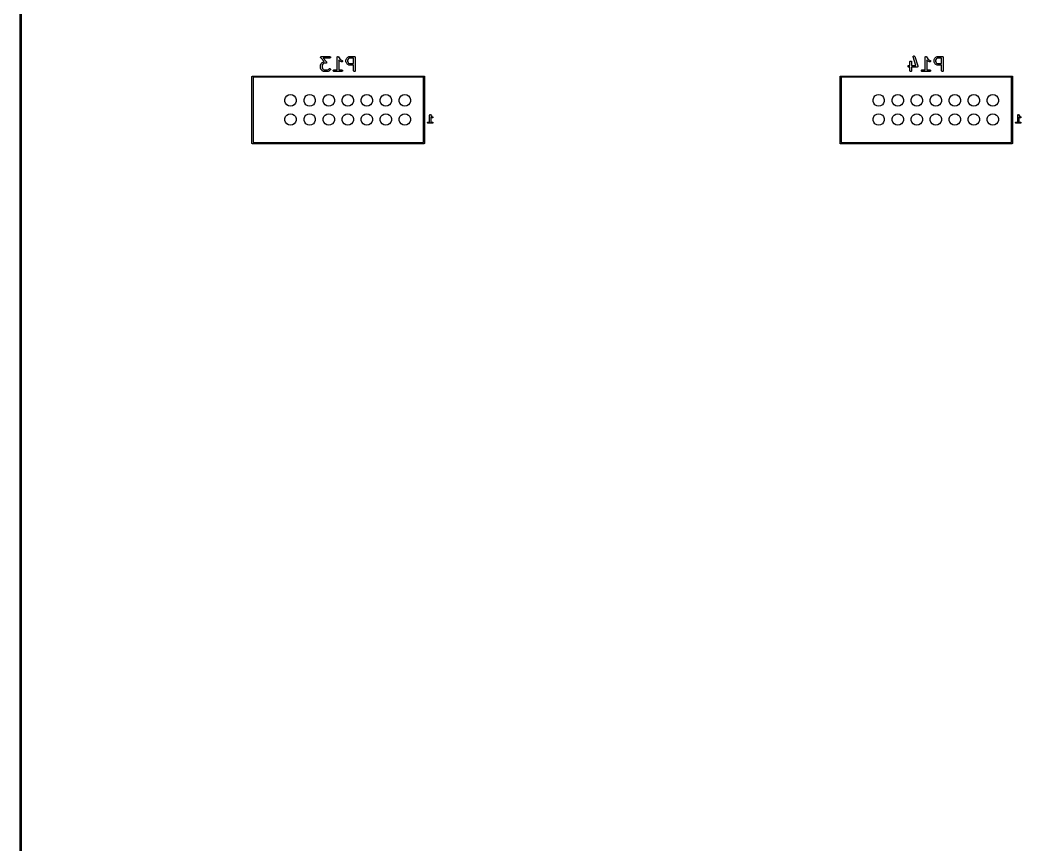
# Model space of a CAD drawing. Extents: x 25 to 346, y -457 to -16.
# Drawn here: x 25.3 to 158.8, y -346.6 to -236.5 of the extents above; entities that cross this region are included whole.
import ezdxf

# ---------------------------------------------------------------- set-up
doc = ezdxf.new("R2010")
doc.units = 0
doc.header["$MEASUREMENT"] = 0
doc.layers.add('BLACK', color=7, linetype='CONTINUOUS')

msp = doc.modelspace()

# ---------------------------------------------------------------- linework, layer by layer
at = {"layer": 'Black'}
for p, q in [((25.325, -456.565), (25.325, -16.51)), ((25.475, -16.585), (25.475, -456.49)), ((65.4156, -241.522), (65.4172, -241.512)), ((65.4172, -241.531), (65.4156, -241.522)), ((65.4172, -241.501), (65.4201, -241.494)), ((65.4172, -241.512), (65.4172, -241.501)), ((65.4172, -241.539), (65.4172, -241.531)), ((65.4208, -241.549), (65.4172, -241.539)), ((65.4201, -241.494), (65.4214, -241.485)), ((65.4229, -241.559), (65.4208, -241.549)), ((65.4214, -241.485), (65.4264, -241.476)), ((65.4272, -241.566), (65.4229, -241.559)), ((65.4264, -241.476), (65.43, -241.466)), ((65.43, -241.574), (65.4272, -241.566)), ((65.43, -241.466), (65.4354, -241.46)), ((65.4368, -241.582), (65.43, -241.574)), ((65.4354, -241.46), (65.4394, -241.452)), ((65.4423, -241.591), (65.4368, -241.582)), ((65.4394, -241.452), (65.4474, -241.446)), ((65.8783, -242.09), (65.4423, -241.591)), ((65.4474, -241.446), (65.4541, -241.437)), ((65.4541, -241.437), (65.4614, -241.433)), ((65.4614, -241.433), (65.4676, -241.428)), ((65.4676, -241.428), (65.4775, -241.424)), ((65.4775, -241.424), (65.4866, -241.419)), ((65.4866, -241.419), (65.4948, -241.417)), ((65.4948, -241.417), (65.5026, -241.414)), ((65.5026, -241.414), (65.5131, -241.414)), ((65.5131, -241.414), (65.5235, -241.412)), ((65.5235, -241.412), (66.6242, -241.412)), ((66.6242, -241.628), (65.7614, -241.628)), ((65.7614, -241.628), (66.1974, -242.126)), ((66.6242, -241.412), (66.6611, -241.419)), ((66.6611, -241.622), (66.6242, -241.628)), ((66.6611, -241.419), (66.6936, -241.437)), ((66.6936, -241.603), (66.6611, -241.622)), ((66.6936, -241.437), (66.7177, -241.466)), ((66.7177, -241.574), (66.6936, -241.603)), ((66.7177, -241.466), (66.7305, -241.501)), ((66.7305, -241.539), (66.7177, -241.574)), ((66.7305, -241.501), (66.7305, -241.539)), ((67.6169, -241.52), (67.618, -241.514)), ((67.6169, -243.19), (67.6169, -241.52)), ((67.6176, -241.508), (67.6212, -241.496)), ((67.618, -241.514), (67.6176, -241.508)), ((67.6212, -241.496), (67.6234, -241.483)), ((67.6234, -241.483), (67.6264, -241.478)), ((67.6264, -241.478), (67.6281, -241.472)), ((67.6281, -241.472), (67.6357, -241.462)), ((67.6357, -241.462), (67.6422, -241.451)), ((67.6422, -241.451), (67.6468, -241.447)), ((67.6468, -241.447), (67.6503, -241.442)), ((67.6503, -241.442), (67.661, -241.435)), ((67.661, -241.435), (67.6709, -241.427)), ((67.6709, -241.427), (67.6765, -241.425)), ((67.6765, -241.425), (67.6815, -241.421)), ((67.6815, -241.421), (67.694, -241.418)), ((67.694, -241.418), (67.7061, -241.414)), ((67.7061, -241.414), (67.7121, -241.414)), ((67.7121, -241.414), (67.7179, -241.412)), ((67.7179, -241.412), (67.7307, -241.414)), ((67.7307, -241.414), (67.7436, -241.414)), ((67.7436, -241.414), (67.7492, -241.416)), ((67.7492, -241.416), (67.7552, -241.417)), ((67.7552, -241.417), (67.7667, -241.422)), ((67.7667, -241.422), (67.7788, -241.427)), ((67.7788, -241.427), (67.7834, -241.43)), ((67.7834, -241.43), (67.7888, -241.433)), ((67.7888, -241.433), (67.7977, -241.442)), ((67.7977, -241.442), (67.8076, -241.451)), ((67.8076, -241.451), (67.8106, -241.456)), ((67.8106, -241.456), (67.8147, -241.46)), ((67.8147, -241.46), (67.9781, -241.705)), ((68.8136, -241.811), (68.8983, -241.641)), ((68.8983, -241.641), (68.9086, -241.627)), ((68.9086, -241.627), (68.9185, -241.613)), ((68.9185, -241.613), (69.0032, -241.528)), ((69.0032, -241.528), (69.0174, -241.519)), ((69.0174, -241.519), (69.0313, -241.508)), ((69.0313, -241.508), (69.2006, -241.424)), ((69.2743, -241.628), (69.1435, -241.694)), ((69.2006, -241.424), (69.2066, -241.422)), ((69.2066, -241.422), (69.2119, -241.419)), ((69.2119, -241.419), (69.2244, -241.416)), ((69.2244, -241.416), (69.2365, -241.413)), ((69.2365, -241.413), (69.2427, -241.413)), ((69.2427, -241.413), (69.2489, -241.412)), ((69.2489, -241.412), (69.9262, -241.412)), ((69.8182, -241.628), (69.2743, -241.628)), ((69.8182, -242.344), (69.8182, -241.628)), ((69.9262, -241.412), (69.9355, -241.414)), ((69.9355, -241.414), (69.9449, -241.414)), ((69.9449, -241.414), (69.9538, -241.417)), ((69.9538, -241.417), (69.9631, -241.419)), ((69.9631, -241.419), (69.9713, -241.423)), ((69.9713, -241.423), (69.9802, -241.427)), ((69.9802, -241.427), (69.9874, -241.433)), ((69.9874, -241.433), (69.9956, -241.437)), ((69.9956, -241.437), (70.0017, -241.445)), ((70.0017, -241.445), (70.0089, -241.451)), ((70.0089, -241.451), (70.0136, -241.459)), ((70.0136, -241.459), (70.0197, -241.466)), ((70.0197, -241.466), (70.0229, -241.475)), ((70.0229, -241.475), (70.0276, -241.483)), ((70.0276, -241.483), (70.0293, -241.493)), ((70.0293, -241.493), (70.0325, -241.501)), ((70.0325, -241.501), (70.0325, -241.511)), ((70.0325, -241.511), (70.0341, -241.52)), ((70.0341, -241.52), (70.0341, -243.298)), ((144.443, -241.433), (144.451, -241.396)), ((144.449, -241.47), (144.443, -241.433)), ((144.825, -242.598), (144.449, -241.47)), ((144.451, -241.396), (144.471, -241.364)), ((144.471, -241.364), (144.5, -241.341)), ((144.5, -241.341), (144.536, -241.329)), ((144.536, -241.329), (144.573, -241.33)), ((144.573, -241.33), (144.608, -241.343)), ((144.608, -241.343), (144.636, -241.368)), ((144.636, -241.368), (144.654, -241.401)), ((144.654, -241.401), (145.077, -242.671)), ((146.052, -241.52), (146.053, -241.514)), ((146.052, -243.19), (146.052, -241.52)), ((146.053, -241.508), (146.056, -241.496)), ((146.053, -241.514), (146.053, -241.508)), ((146.056, -241.496), (146.059, -241.483)), ((146.059, -241.483), (146.062, -241.478)), ((146.062, -241.478), (146.063, -241.472)), ((146.063, -241.472), (146.071, -241.462)), ((146.071, -241.462), (146.077, -241.451)), ((146.077, -241.451), (146.082, -241.447)), ((146.082, -241.447), (146.085, -241.442)), ((146.085, -241.442), (146.096, -241.435)), ((146.096, -241.435), (146.106, -241.427)), ((146.106, -241.427), (146.112, -241.425)), ((146.112, -241.425), (146.117, -241.421)), ((146.117, -241.421), (146.129, -241.418)), ((146.129, -241.418), (146.141, -241.414)), ((146.141, -241.414), (146.147, -241.414)), ((146.147, -241.414), (146.153, -241.412)), ((146.153, -241.412), (146.166, -241.414)), ((146.166, -241.414), (146.179, -241.414)), ((146.179, -241.414), (146.184, -241.416)), ((146.184, -241.416), (146.19, -241.417)), ((146.19, -241.417), (146.202, -241.422)), ((146.202, -241.422), (146.214, -241.427)), ((146.214, -241.427), (146.219, -241.43)), ((146.219, -241.43), (146.224, -241.433)), ((146.224, -241.433), (146.233, -241.442)), ((146.233, -241.442), (146.243, -241.451)), ((146.243, -241.451), (146.246, -241.456)), ((146.246, -241.456), (146.25, -241.46)), ((146.25, -241.46), (146.413, -241.705)), ((147.249, -241.811), (147.334, -241.641)), ((147.334, -241.641), (147.344, -241.627)), ((147.344, -241.627), (147.354, -241.613)), ((147.354, -241.613), (147.438, -241.528)), ((147.438, -241.528), (147.453, -241.519)), ((147.453, -241.519), (147.466, -241.508)), ((147.466, -241.508), (147.636, -241.424)), ((147.71, -241.628), (147.579, -241.694)), ((147.636, -241.424), (147.642, -241.422)), ((147.642, -241.422), (147.647, -241.419)), ((147.647, -241.419), (147.66, -241.416)), ((147.66, -241.416), (147.672, -241.413)), ((147.672, -241.413), (147.678, -241.413)), ((147.678, -241.413), (147.684, -241.412)), ((147.684, -241.412), (148.361, -241.412)), ((148.253, -241.628), (147.71, -241.628)), ((148.253, -242.344), (148.253, -241.628)), ((148.361, -241.412), (148.371, -241.414)), ((148.371, -241.414), (148.38, -241.414)), ((148.38, -241.414), (148.389, -241.417)), ((148.389, -241.417), (148.398, -241.419)), ((148.398, -241.419), (148.407, -241.423)), ((148.407, -241.423), (148.415, -241.427)), ((148.415, -241.427), (148.423, -241.433)), ((148.423, -241.433), (148.431, -241.437)), ((148.431, -241.437), (148.437, -241.445)), ((148.437, -241.445), (148.444, -241.451)), ((148.444, -241.451), (148.449, -241.459)), ((148.449, -241.459), (148.455, -241.466)), ((148.455, -241.466), (148.458, -241.475)), ((148.458, -241.475), (148.463, -241.483)), ((148.463, -241.483), (148.464, -241.493)), ((148.464, -241.493), (148.468, -241.501)), ((148.468, -241.501), (148.468, -241.511)), ((148.468, -241.511), (148.469, -241.52)), ((148.469, -241.52), (148.469, -243.298)), ((65.4156, -242.536), (65.4167, -242.53)), ((65.4156, -242.959), (65.4156, -242.536)), ((65.4167, -242.966), (65.4156, -242.959)), ((65.4163, -242.524), (65.4199, -242.512)), ((65.4167, -242.53), (65.4163, -242.524)), ((65.4163, -242.972), (65.4167, -242.966)), ((65.4199, -242.984), (65.4163, -242.972)), ((65.4199, -242.512), (65.4221, -242.499)), ((65.4221, -242.996), (65.4199, -242.984)), ((65.4221, -242.499), (65.4252, -242.494)), ((65.4252, -242.494), (65.427, -242.488)), ((65.427, -242.488), (65.5116, -242.319)), ((65.5116, -242.319), (65.5219, -242.305)), ((65.5219, -242.305), (65.5319, -242.29)), ((65.5319, -242.29), (65.6165, -242.206)), ((65.6165, -242.206), (65.6307, -242.196)), ((65.6307, -242.196), (65.6446, -242.186)), ((65.6969, -242.431), (65.6315, -242.562)), ((65.6315, -242.562), (65.6315, -242.934)), ((65.6315, -242.934), (65.6969, -243.065)), ((65.6446, -242.186), (65.8139, -242.101)), ((65.7568, -242.371), (65.6969, -242.431)), ((65.8877, -242.305), (65.7568, -242.371)), ((65.8139, -242.101), (65.8199, -242.099)), ((65.8199, -242.099), (65.8253, -242.096)), ((65.8253, -242.096), (65.8377, -242.094)), ((65.8377, -242.094), (65.8499, -242.09)), ((65.8499, -242.09), (65.8561, -242.091)), ((65.8561, -242.091), (65.8622, -242.09)), ((65.8622, -242.09), (65.8783, -242.09)), ((66.1162, -242.305), (65.8877, -242.305)), ((66.1266, -242.304), (66.1162, -242.305)), ((66.1371, -242.303), (66.1266, -242.304)), ((66.1449, -242.3), (66.1371, -242.303)), ((66.1531, -242.299), (66.1449, -242.3)), ((66.1623, -242.294), (66.1531, -242.299)), ((66.1721, -242.29), (66.1623, -242.294)), ((66.1784, -242.284), (66.1721, -242.29)), ((66.1856, -242.28), (66.1784, -242.284)), ((66.1924, -242.272), (66.1856, -242.28)), ((66.2003, -242.265), (66.1924, -242.272)), ((66.1974, -242.126), (66.2029, -242.135)), ((66.2043, -242.258), (66.2003, -242.265)), ((66.2029, -242.135), (66.2097, -242.143)), ((66.2097, -242.251), (66.2043, -242.258)), ((66.2097, -242.143), (66.2125, -242.151)), ((66.2133, -242.242), (66.2097, -242.251)), ((66.2125, -242.151), (66.2169, -242.158)), ((66.2184, -242.232), (66.2133, -242.242)), ((66.2169, -242.158), (66.2189, -242.169)), ((66.2197, -242.224), (66.2184, -242.232)), ((66.2189, -242.169), (66.2225, -242.179)), ((66.2225, -242.216), (66.2197, -242.224)), ((66.2225, -242.179), (66.2225, -242.187)), ((66.2225, -242.187), (66.2241, -242.195)), ((66.2241, -242.195), (66.2225, -242.206)), ((66.2225, -242.206), (66.2225, -242.216)), ((67.9872, -242.02), (67.8328, -241.865)), ((67.8328, -241.865), (67.8328, -243.19)), ((67.9781, -241.705), (68.1275, -241.855)), ((68.0014, -242.03), (67.9872, -242.02)), ((68.0153, -242.04), (68.0014, -242.03)), ((68.1846, -242.125), (68.0153, -242.04)), ((68.1275, -241.855), (68.2811, -241.932)), ((68.2205, -242.135), (68.1846, -242.125)), ((68.2579, -242.133), (68.2205, -242.135)), ((68.2923, -242.118), (68.2579, -242.133)), ((68.2811, -241.932), (68.3113, -241.954)), ((68.3196, -242.092), (68.2923, -242.118)), ((68.3113, -241.954), (68.3319, -241.985)), ((68.3363, -242.059), (68.3196, -242.092)), ((68.3319, -241.985), (68.3406, -242.022)), ((68.3406, -242.022), (68.3363, -242.059)), ((68.8023, -241.859), (68.8033, -241.853)), ((68.8023, -242.113), (68.8023, -241.859)), ((68.8033, -242.119), (68.8023, -242.113)), ((68.803, -241.846), (68.8066, -241.834)), ((68.8033, -241.853), (68.803, -241.846)), ((68.803, -242.125), (68.8033, -242.119)), ((68.8066, -242.137), (68.803, -242.125)), ((68.8066, -241.834), (68.8088, -241.822)), ((68.8088, -242.15), (68.8066, -242.137)), ((68.8088, -241.822), (68.8119, -241.816)), ((68.8119, -242.155), (68.8088, -242.15)), ((68.8119, -241.816), (68.8136, -241.811)), ((68.8136, -242.161), (68.8119, -242.155)), ((68.8983, -242.33), (68.8136, -242.161)), ((68.9086, -242.344), (68.8983, -242.33)), ((68.9185, -242.358), (68.9086, -242.344)), ((69.0032, -242.443), (68.9185, -242.358)), ((69.0174, -242.453), (69.0032, -242.443)), ((69.0313, -242.463), (69.0174, -242.453)), ((69.0836, -241.753), (69.0181, -241.884)), ((69.0181, -241.884), (69.0181, -242.087)), ((69.0181, -242.087), (69.0836, -242.218)), ((69.2006, -242.548), (69.0313, -242.463)), ((69.1435, -241.694), (69.0836, -241.753)), ((69.0836, -242.218), (69.1435, -242.278)), ((69.1435, -242.278), (69.2743, -242.344)), ((69.2066, -242.55), (69.2006, -242.548)), ((69.2119, -242.553), (69.2066, -242.55)), ((69.2244, -242.555), (69.2119, -242.553)), ((69.2365, -242.559), (69.2244, -242.555)), ((69.2427, -242.558), (69.2365, -242.559)), ((69.2489, -242.559), (69.2427, -242.558)), ((69.8182, -242.559), (69.2489, -242.559)), ((69.2743, -242.344), (69.8182, -242.344)), ((69.8182, -243.298), (69.8182, -242.559)), ((143.768, -242.687), (143.781, -242.651)), ((143.768, -242.724), (143.768, -242.687)), ((143.781, -242.759), (143.768, -242.724)), ((143.781, -242.651), (143.805, -242.623)), ((143.805, -242.788), (143.781, -242.759)), ((143.805, -242.623), (143.837, -242.604)), ((143.837, -242.807), (143.805, -242.788)), ((143.837, -242.604), (143.874, -242.598)), ((143.874, -242.813), (143.837, -242.807)), ((143.874, -242.598), (144.02, -242.598)), ((144.02, -242.813), (143.874, -242.813)), ((144.02, -242.113), (144.027, -242.076)), ((144.02, -242.598), (144.02, -242.113)), ((144.02, -243.298), (144.02, -242.813)), ((144.027, -242.076), (144.045, -242.043)), ((144.045, -242.043), (144.074, -242.019)), ((144.074, -242.019), (144.109, -242.006)), ((144.109, -242.006), (144.147, -242.006)), ((144.147, -242.006), (144.182, -242.019)), ((144.182, -242.019), (144.211, -242.043)), ((144.211, -242.043), (144.23, -242.076)), ((144.23, -242.076), (144.236, -242.113)), ((144.236, -242.113), (144.236, -242.598)), ((144.236, -242.598), (144.825, -242.598)), ((144.975, -242.813), (144.236, -242.813)), ((144.236, -242.813), (144.236, -243.298)), ((144.983, -242.812), (144.975, -242.813)), ((144.991, -242.812), (144.983, -242.812)), ((145.001, -242.809), (144.991, -242.812)), ((145.012, -242.807), (145.001, -242.809)), ((145.019, -242.803), (145.012, -242.807)), ((145.026, -242.8), (145.019, -242.803)), ((145.035, -242.794), (145.026, -242.8)), ((145.044, -242.788), (145.035, -242.794)), ((145.049, -242.782), (145.044, -242.788)), ((145.056, -242.777), (145.049, -242.782)), ((145.061, -242.768), (145.056, -242.777)), ((145.068, -242.759), (145.061, -242.768)), ((145.071, -242.752), (145.068, -242.759)), ((145.075, -242.745), (145.071, -242.752)), ((145.077, -242.734), (145.075, -242.745)), ((145.077, -242.671), (145.078, -242.679)), ((145.081, -242.724), (145.077, -242.734)), ((145.078, -242.679), (145.081, -242.687)), ((145.081, -242.687), (145.081, -242.698)), ((145.081, -242.698), (145.083, -242.708)), ((145.083, -242.708), (145.081, -242.716)), ((145.081, -242.716), (145.081, -242.724)), ((146.422, -242.02), (146.268, -241.865)), ((146.268, -241.865), (146.268, -243.19)), ((146.413, -241.705), (146.563, -241.855)), ((146.437, -242.03), (146.422, -242.02)), ((146.45, -242.04), (146.437, -242.03)), ((146.62, -242.125), (146.45, -242.04)), ((146.563, -241.855), (146.716, -241.932)), ((146.656, -242.135), (146.62, -242.125)), ((146.693, -242.133), (146.656, -242.135)), ((146.728, -242.118), (146.693, -242.133)), ((146.716, -241.932), (146.746, -241.954)), ((146.755, -242.092), (146.728, -242.118)), ((146.746, -241.954), (146.767, -241.985)), ((146.772, -242.059), (146.755, -242.092)), ((146.767, -241.985), (146.776, -242.022)), ((146.776, -242.022), (146.772, -242.059)), ((147.237, -241.859), (147.239, -241.853)), ((147.237, -242.113), (147.237, -241.859)), ((147.239, -242.119), (147.237, -242.113)), ((147.238, -241.846), (147.242, -241.834)), ((147.239, -241.853), (147.238, -241.846)), ((147.238, -242.125), (147.239, -242.119)), ((147.242, -242.137), (147.238, -242.125)), ((147.242, -241.834), (147.244, -241.822)), ((147.244, -242.15), (147.242, -242.137)), ((147.244, -241.822), (147.247, -241.816)), ((147.247, -242.155), (147.244, -242.15)), ((147.247, -241.816), (147.249, -241.811)), ((147.249, -242.161), (147.247, -242.155)), ((147.334, -242.33), (147.249, -242.161)), ((147.344, -242.344), (147.334, -242.33)), ((147.354, -242.358), (147.344, -242.344)), ((147.438, -242.443), (147.354, -242.358)), ((147.453, -242.453), (147.438, -242.443)), ((147.519, -241.753), (147.453, -241.884)), ((147.453, -241.884), (147.453, -242.087)), ((147.453, -242.087), (147.519, -242.218)), ((147.466, -242.463), (147.453, -242.453)), ((147.636, -242.548), (147.466, -242.463)), ((147.579, -241.694), (147.519, -241.753)), ((147.519, -242.218), (147.579, -242.278)), ((147.579, -242.278), (147.71, -242.344)), ((147.642, -242.55), (147.636, -242.548)), ((147.647, -242.553), (147.642, -242.55)), ((147.66, -242.555), (147.647, -242.553)), ((147.672, -242.559), (147.66, -242.555)), ((147.678, -242.558), (147.672, -242.559)), ((147.684, -242.559), (147.678, -242.558)), ((148.253, -242.559), (147.684, -242.559)), ((147.71, -242.344), (148.253, -242.344)), ((148.253, -243.298), (148.253, -242.559)), ((56.2622, -244.081), (56.2633, -244.075)), ((56.2622, -252.971), (56.2622, -244.081)), ((56.2633, -244.068), (56.2656, -244.062)), ((56.2633, -244.075), (56.2633, -244.068)), ((56.2656, -244.062), (56.2667, -244.056)), ((56.2667, -244.056), (56.27, -244.05)), ((56.27, -244.05), (56.2722, -244.044)), ((56.2722, -244.044), (56.2765, -244.039)), ((56.2765, -244.039), (56.2797, -244.033)), ((56.2797, -244.033), (56.2848, -244.029)), ((56.2848, -244.029), (56.289, -244.024)), ((56.289, -244.024), (56.2947, -244.021)), ((56.2947, -244.021), (56.2997, -244.016)), ((56.2997, -244.016), (56.3059, -244.014)), ((56.3059, -244.014), (56.3115, -244.011)), ((56.3115, -244.011), (56.318, -244.01)), ((56.318, -244.01), (56.3242, -244.007)), ((56.3242, -244.007), (56.3307, -244.007)), ((56.3307, -244.007), (56.3372, -244.006)), ((56.3372, -244.006), (79.1972, -244.006)), ((56.4122, -244.156), (56.4122, -252.896)), ((79.1222, -244.156), (56.4122, -244.156)), ((65.4252, -243.002), (65.4221, -242.996)), ((65.427, -243.008), (65.4252, -243.002)), ((65.5116, -243.177), (65.427, -243.008)), ((65.5219, -243.191), (65.5116, -243.177)), ((65.5319, -243.205), (65.5219, -243.191)), ((65.6165, -243.29), (65.5319, -243.205)), ((65.6307, -243.3), (65.6165, -243.29)), ((65.6446, -243.31), (65.6307, -243.3)), ((65.8139, -243.395), (65.6446, -243.31)), ((65.6969, -243.065), (65.7568, -243.125)), ((65.7568, -243.125), (65.8877, -243.19)), ((65.8199, -243.396), (65.8139, -243.395)), ((65.8253, -243.4), (65.8199, -243.396)), ((65.8377, -243.402), (65.8253, -243.4)), ((65.8499, -243.405), (65.8377, -243.402)), ((65.8561, -243.405), (65.8499, -243.405)), ((65.8622, -243.406), (65.8561, -243.405)), ((66.3702, -243.406), (65.8622, -243.406)), ((65.8877, -243.19), (66.3447, -243.19)), ((66.3447, -243.19), (66.4756, -243.125)), ((66.3763, -243.405), (66.3702, -243.406)), ((66.3825, -243.405), (66.3763, -243.405)), ((66.3947, -243.402), (66.3825, -243.405)), ((66.4071, -243.4), (66.3947, -243.402)), ((66.4125, -243.396), (66.4071, -243.4)), ((66.4185, -243.395), (66.4125, -243.396)), ((66.5878, -243.31), (66.4185, -243.395)), ((66.4756, -243.125), (66.5479, -243.052)), ((66.5479, -243.052), (66.5786, -243.031)), ((66.5786, -243.031), (66.6148, -243.021)), ((66.6017, -243.3), (66.5878, -243.31)), ((66.6159, -243.29), (66.6017, -243.3)), ((66.6148, -243.021), (66.6521, -243.025)), ((66.7005, -243.205), (66.6159, -243.29)), ((66.6521, -243.025), (66.6861, -243.04)), ((66.6861, -243.04), (66.7126, -243.067)), ((66.722, -243.174), (66.7005, -243.205)), ((66.7126, -243.067), (66.7285, -243.101)), ((66.7317, -243.138), (66.722, -243.174)), ((66.7285, -243.101), (66.7317, -243.138)), ((67.1106, -243.279), (67.1234, -243.244)), ((67.1106, -243.317), (67.1106, -243.279)), ((67.1234, -243.352), (67.1106, -243.317)), ((67.1234, -243.244), (67.1475, -243.215)), ((67.1475, -243.381), (67.1234, -243.352)), ((67.1475, -243.215), (67.1799, -243.197)), ((67.1799, -243.4), (67.1475, -243.381)), ((67.1799, -243.197), (67.2169, -243.19)), ((67.2169, -243.406), (67.1799, -243.4)), ((67.2169, -243.19), (67.6169, -243.19)), ((68.2329, -243.406), (67.2169, -243.406)), ((67.8328, -243.19), (68.2329, -243.19)), ((68.2329, -243.19), (68.2698, -243.197)), ((68.2698, -243.4), (68.2329, -243.406)), ((68.2698, -243.197), (68.3023, -243.215)), ((68.3023, -243.381), (68.2698, -243.4)), ((68.3023, -243.215), (68.3264, -243.244)), ((68.3264, -243.352), (68.3023, -243.381)), ((68.3264, -243.244), (68.3392, -243.279)), ((68.3392, -243.317), (68.3264, -243.352)), ((68.3392, -243.279), (68.3392, -243.317)), ((69.8248, -243.335), (69.8182, -243.298)), ((69.8435, -243.368), (69.8248, -243.335)), ((69.8722, -243.392), (69.8435, -243.368)), ((69.9075, -243.404), (69.8722, -243.392)), ((69.9449, -243.404), (69.9075, -243.404)), ((69.9802, -243.392), (69.9449, -243.404)), ((70.0089, -243.368), (69.9802, -243.392)), ((70.0276, -243.335), (70.0089, -243.368)), ((70.0341, -243.298), (70.0276, -243.335)), ((79.1222, -252.896), (79.1222, -244.156)), ((79.1972, -244.006), (79.2037, -244.007)), ((79.2037, -244.007), (79.2102, -244.007)), ((79.2102, -244.007), (79.2164, -244.01)), ((79.2164, -244.01), (79.2229, -244.011)), ((79.2229, -244.011), (79.2285, -244.014)), ((79.2285, -244.014), (79.2347, -244.016)), ((79.2347, -244.016), (79.2397, -244.021)), ((79.2397, -244.021), (79.2454, -244.024)), ((79.2454, -244.024), (79.2496, -244.029)), ((79.2496, -244.029), (79.2547, -244.033)), ((79.2547, -244.033), (79.2579, -244.039)), ((79.2579, -244.039), (79.2622, -244.044)), ((79.2622, -244.044), (79.2644, -244.05)), ((79.2644, -244.05), (79.2677, -244.056)), ((79.2677, -244.056), (79.2688, -244.062)), ((79.2688, -244.062), (79.2711, -244.068)), ((79.2711, -244.068), (79.2711, -244.075)), ((79.2711, -244.075), (79.2722, -244.081)), ((79.2722, -244.081), (79.2722, -252.971)), ((134.697, -244.081), (134.699, -244.075)), ((134.697, -252.971), (134.697, -244.081)), ((134.699, -244.068), (134.701, -244.062)), ((134.699, -244.075), (134.699, -244.068)), ((134.701, -244.062), (134.702, -244.056)), ((134.702, -244.056), (134.705, -244.05)), ((134.705, -244.05), (134.707, -244.044)), ((134.707, -244.044), (134.712, -244.039)), ((134.712, -244.039), (134.715, -244.033)), ((134.715, -244.033), (134.72, -244.029)), ((134.72, -244.029), (134.724, -244.024)), ((134.724, -244.024), (134.73, -244.021)), ((134.73, -244.021), (134.735, -244.016)), ((134.735, -244.016), (134.741, -244.014)), ((134.741, -244.014), (134.747, -244.011)), ((134.747, -244.011), (134.753, -244.01)), ((134.753, -244.01), (134.759, -244.007)), ((134.759, -244.007), (134.766, -244.007)), ((134.766, -244.007), (134.772, -244.006)), ((134.772, -244.006), (157.632, -244.006)), ((134.847, -244.156), (134.847, -252.896)), ((157.557, -244.156), (134.847, -244.156)), ((144.027, -243.335), (144.02, -243.298)), ((144.045, -243.368), (144.027, -243.335)), ((144.074, -243.392), (144.045, -243.368)), ((144.109, -243.404), (144.074, -243.392)), ((144.147, -243.404), (144.109, -243.404)), ((144.182, -243.392), (144.147, -243.404)), ((144.211, -243.368), (144.182, -243.392)), ((144.23, -243.335), (144.211, -243.368)), ((144.236, -243.298), (144.23, -243.335)), ((145.546, -243.279), (145.559, -243.244)), ((145.546, -243.317), (145.546, -243.279)), ((145.559, -243.352), (145.546, -243.317)), ((145.559, -243.244), (145.583, -243.215)), ((145.583, -243.381), (145.559, -243.352)), ((145.583, -243.215), (145.615, -243.197)), ((145.615, -243.4), (145.583, -243.381)), ((145.615, -243.197), (145.652, -243.19)), ((145.652, -243.406), (145.615, -243.4)), ((145.652, -243.19), (146.052, -243.19)), ((146.668, -243.406), (145.652, -243.406)), ((146.268, -243.19), (146.668, -243.19)), ((146.668, -243.19), (146.705, -243.197)), ((146.705, -243.4), (146.668, -243.406)), ((146.705, -243.197), (146.737, -243.215)), ((146.737, -243.381), (146.705, -243.4)), ((146.737, -243.215), (146.762, -243.244)), ((146.762, -243.352), (146.737, -243.381)), ((146.762, -243.244), (146.774, -243.279)), ((146.774, -243.317), (146.762, -243.352)), ((146.774, -243.279), (146.774, -243.317)), ((148.26, -243.335), (148.253, -243.298)), ((148.279, -243.368), (148.26, -243.335)), ((148.307, -243.392), (148.279, -243.368)), ((148.343, -243.404), (148.307, -243.392)), ((148.38, -243.404), (148.343, -243.404)), ((148.415, -243.392), (148.38, -243.404)), ((148.444, -243.368), (148.415, -243.392)), ((148.463, -243.335), (148.444, -243.368)), ((148.469, -243.298), (148.463, -243.335)), ((157.557, -252.896), (157.557, -244.156)), ((157.632, -244.006), (157.639, -244.007)), ((157.639, -244.007), (157.645, -244.007)), ((157.645, -244.007), (157.652, -244.01)), ((157.652, -244.01), (157.658, -244.011)), ((157.658, -244.011), (157.664, -244.014)), ((157.664, -244.014), (157.67, -244.016)), ((157.67, -244.016), (157.675, -244.021)), ((157.675, -244.021), (157.681, -244.024)), ((157.681, -244.024), (157.685, -244.029)), ((157.685, -244.029), (157.69, -244.033)), ((157.69, -244.033), (157.693, -244.039)), ((157.693, -244.039), (157.697, -244.044)), ((157.697, -244.044), (157.7, -244.05)), ((157.7, -244.05), (157.703, -244.056)), ((157.703, -244.056), (157.704, -244.062)), ((157.704, -244.062), (157.706, -244.068)), ((157.706, -244.068), (157.706, -244.075)), ((157.706, -244.075), (157.707, -244.081)), ((157.707, -244.081), (157.707, -252.971)), ((60.6639, -247.123), (60.7548, -246.874)), ((60.7548, -246.874), (60.9255, -246.67)), ((60.9255, -246.67), (61.1556, -246.538)), ((61.1556, -246.538), (61.4172, -246.491)), ((61.4172, -246.491), (61.6788, -246.538)), ((61.6788, -246.538), (61.9089, -246.67)), ((61.9089, -246.67), (62.0796, -246.874)), ((62.0796, -246.874), (62.1705, -247.123)), ((63.2039, -247.123), (63.2948, -246.874)), ((63.2948, -246.874), (63.4655, -246.67)), ((63.4655, -246.67), (63.6956, -246.538)), ((63.6956, -246.538), (63.9572, -246.491)), ((63.9572, -246.491), (64.2188, -246.538)), ((64.2188, -246.538), (64.4489, -246.67)), ((64.4489, -246.67), (64.6196, -246.874)), ((64.6196, -246.874), (64.7105, -247.123)), ((65.7439, -247.123), (65.8348, -246.874)), ((65.8348, -246.874), (66.0055, -246.67)), ((66.0055, -246.67), (66.2356, -246.538)), ((66.2356, -246.538), (66.4972, -246.491)), ((66.4972, -246.491), (66.7588, -246.538)), ((66.7588, -246.538), (66.9889, -246.67)), ((66.9889, -246.67), (67.1596, -246.874)), ((67.1596, -246.874), (67.2505, -247.123)), ((68.2839, -247.123), (68.3748, -246.874)), ((68.3748, -246.874), (68.5455, -246.67)), ((68.5455, -246.67), (68.7756, -246.538)), ((68.7756, -246.538), (69.0372, -246.491)), ((69.0372, -246.491), (69.2988, -246.538)), ((69.2988, -246.538), (69.5289, -246.67)), ((69.5289, -246.67), (69.6996, -246.874)), ((69.6996, -246.874), (69.7905, -247.123)), ((70.8239, -247.123), (70.9148, -246.874)), ((70.9148, -246.874), (71.0855, -246.67)), ((71.0855, -246.67), (71.3156, -246.538)), ((71.3156, -246.538), (71.5772, -246.491)), ((71.5772, -246.491), (71.8388, -246.538)), ((71.8388, -246.538), (72.0689, -246.67)), ((72.0689, -246.67), (72.2396, -246.874)), ((72.2396, -246.874), (72.3305, -247.123)), ((73.3639, -247.123), (73.4548, -246.874)), ((73.4548, -246.874), (73.6255, -246.67)), ((73.6255, -246.67), (73.8556, -246.538)), ((73.8556, -246.538), (74.1172, -246.491)), ((74.1172, -246.491), (74.3788, -246.538)), ((74.3788, -246.538), (74.6089, -246.67)), ((74.6089, -246.67), (74.7796, -246.874)), ((74.7796, -246.874), (74.8705, -247.123)), ((75.9039, -247.123), (75.9948, -246.874)), ((75.9948, -246.874), (76.1655, -246.67)), ((76.1655, -246.67), (76.3956, -246.538)), ((76.3956, -246.538), (76.6572, -246.491)), ((76.6572, -246.491), (76.9188, -246.538)), ((76.9188, -246.538), (77.1489, -246.67)), ((77.1489, -246.67), (77.3196, -246.874)), ((77.3196, -246.874), (77.4105, -247.123)), ((139.099, -247.123), (139.19, -246.874)), ((139.19, -246.874), (139.361, -246.67)), ((139.361, -246.67), (139.591, -246.538)), ((139.591, -246.538), (139.852, -246.491)), ((139.852, -246.491), (140.114, -246.538)), ((140.114, -246.538), (140.344, -246.67)), ((140.344, -246.67), (140.515, -246.874)), ((140.515, -246.874), (140.606, -247.123)), ((141.639, -247.123), (141.73, -246.874)), ((141.73, -246.874), (141.901, -246.67)), ((141.901, -246.67), (142.131, -246.538)), ((142.131, -246.538), (142.392, -246.491)), ((142.392, -246.491), (142.654, -246.538)), ((142.654, -246.538), (142.884, -246.67)), ((142.884, -246.67), (143.055, -246.874)), ((143.055, -246.874), (143.146, -247.123)), ((144.179, -247.123), (144.27, -246.874)), ((144.27, -246.874), (144.441, -246.67)), ((144.441, -246.67), (144.671, -246.538)), ((144.671, -246.538), (144.932, -246.491)), ((144.932, -246.491), (145.194, -246.538)), ((145.194, -246.538), (145.424, -246.67)), ((145.424, -246.67), (145.595, -246.874)), ((145.595, -246.874), (145.686, -247.123)), ((146.719, -247.123), (146.81, -246.874)), ((146.81, -246.874), (146.981, -246.67)), ((146.981, -246.67), (147.211, -246.538)), ((147.211, -246.538), (147.472, -246.491)), ((147.472, -246.491), (147.734, -246.538)), ((147.734, -246.538), (147.964, -246.67)), ((147.964, -246.67), (148.135, -246.874)), ((148.135, -246.874), (148.226, -247.123)), ((149.259, -247.123), (149.35, -246.874)), ((149.35, -246.874), (149.521, -246.67)), ((149.521, -246.67), (149.751, -246.538)), ((149.751, -246.538), (150.012, -246.491)), ((150.012, -246.491), (150.274, -246.538)), ((150.274, -246.538), (150.504, -246.67)), ((150.504, -246.67), (150.675, -246.874)), ((150.675, -246.874), (150.766, -247.123)), ((151.799, -247.123), (151.89, -246.874)), ((151.89, -246.874), (152.061, -246.67)), ((152.061, -246.67), (152.291, -246.538)), ((152.291, -246.538), (152.552, -246.491)), ((152.552, -246.491), (152.814, -246.538)), ((152.814, -246.538), (153.044, -246.67)), ((153.044, -246.67), (153.215, -246.874)), ((153.215, -246.874), (153.306, -247.123)), ((154.339, -247.123), (154.43, -246.874)), ((154.43, -246.874), (154.601, -246.67)), ((154.601, -246.67), (154.831, -246.538)), ((154.831, -246.538), (155.092, -246.491)), ((155.092, -246.491), (155.354, -246.538)), ((155.354, -246.538), (155.584, -246.67)), ((155.584, -246.67), (155.755, -246.874)), ((155.755, -246.874), (155.846, -247.123)), ((60.6639, -247.389), (60.6639, -247.123)), ((60.7548, -247.639), (60.6639, -247.389)), ((60.9255, -247.842), (60.7548, -247.639)), ((61.1556, -247.975), (60.9255, -247.842)), ((61.4172, -248.021), (61.1556, -247.975)), ((61.6788, -247.975), (61.4172, -248.021)), ((61.9089, -247.842), (61.6788, -247.975)), ((62.0796, -247.639), (61.9089, -247.842)), ((62.1705, -247.389), (62.0796, -247.639)), ((62.1705, -247.123), (62.1705, -247.389)), ((63.2039, -247.389), (63.2039, -247.123)), ((63.2948, -247.639), (63.2039, -247.389)), ((63.4655, -247.842), (63.2948, -247.639)), ((63.6956, -247.975), (63.4655, -247.842)), ((63.9572, -248.021), (63.6956, -247.975)), ((64.2188, -247.975), (63.9572, -248.021)), ((64.4489, -247.842), (64.2188, -247.975)), ((64.6196, -247.639), (64.4489, -247.842)), ((64.7105, -247.389), (64.6196, -247.639)), ((64.7105, -247.123), (64.7105, -247.389)), ((65.7439, -247.389), (65.7439, -247.123)), ((65.8348, -247.639), (65.7439, -247.389)), ((66.0055, -247.842), (65.8348, -247.639)), ((66.2356, -247.975), (66.0055, -247.842)), ((66.4972, -248.021), (66.2356, -247.975)), ((66.7588, -247.975), (66.4972, -248.021)), ((66.9889, -247.842), (66.7588, -247.975)), ((67.1596, -247.639), (66.9889, -247.842)), ((67.2505, -247.389), (67.1596, -247.639)), ((67.2505, -247.123), (67.2505, -247.389)), ((68.2839, -247.389), (68.2839, -247.123)), ((68.3748, -247.639), (68.2839, -247.389)), ((68.5455, -247.842), (68.3748, -247.639)), ((68.7756, -247.975), (68.5455, -247.842)), ((69.0372, -248.021), (68.7756, -247.975)), ((69.2988, -247.975), (69.0372, -248.021)), ((69.5289, -247.842), (69.2988, -247.975)), ((69.6996, -247.639), (69.5289, -247.842)), ((69.7905, -247.389), (69.6996, -247.639)), ((69.7905, -247.123), (69.7905, -247.389)), ((70.8239, -247.389), (70.8239, -247.123)), ((70.9148, -247.639), (70.8239, -247.389)), ((71.0855, -247.842), (70.9148, -247.639)), ((71.3156, -247.975), (71.0855, -247.842)), ((71.5772, -248.021), (71.3156, -247.975)), ((71.8388, -247.975), (71.5772, -248.021)), ((72.0689, -247.842), (71.8388, -247.975)), ((72.2396, -247.639), (72.0689, -247.842)), ((72.3305, -247.389), (72.2396, -247.639)), ((72.3305, -247.123), (72.3305, -247.389)), ((73.3639, -247.389), (73.3639, -247.123)), ((73.4548, -247.639), (73.3639, -247.389)), ((73.6255, -247.842), (73.4548, -247.639)), ((73.8556, -247.975), (73.6255, -247.842)), ((74.1172, -248.021), (73.8556, -247.975)), ((74.3788, -247.975), (74.1172, -248.021)), ((74.6089, -247.842), (74.3788, -247.975)), ((74.7796, -247.639), (74.6089, -247.842)), ((74.8705, -247.389), (74.7796, -247.639)), ((74.8705, -247.123), (74.8705, -247.389)), ((75.9039, -247.389), (75.9039, -247.123)), ((75.9948, -247.639), (75.9039, -247.389)), ((76.1655, -247.842), (75.9948, -247.639)), ((76.3956, -247.975), (76.1655, -247.842)), ((76.6572, -248.021), (76.3956, -247.975)), ((76.9188, -247.975), (76.6572, -248.021)), ((77.1489, -247.842), (76.9188, -247.975)), ((77.3196, -247.639), (77.1489, -247.842)), ((77.4105, -247.389), (77.3196, -247.639)), ((77.4105, -247.123), (77.4105, -247.389)), ((139.099, -247.389), (139.099, -247.123)), ((139.19, -247.639), (139.099, -247.389)), ((139.361, -247.842), (139.19, -247.639)), ((139.591, -247.975), (139.361, -247.842)), ((139.852, -248.021), (139.591, -247.975)), ((140.114, -247.975), (139.852, -248.021)), ((140.344, -247.842), (140.114, -247.975)), ((140.515, -247.639), (140.344, -247.842)), ((140.606, -247.389), (140.515, -247.639)), ((140.606, -247.123), (140.606, -247.389)), ((141.639, -247.389), (141.639, -247.123)), ((141.73, -247.639), (141.639, -247.389)), ((141.901, -247.842), (141.73, -247.639)), ((142.131, -247.975), (141.901, -247.842)), ((142.392, -248.021), (142.131, -247.975)), ((142.654, -247.975), (142.392, -248.021)), ((142.884, -247.842), (142.654, -247.975)), ((143.055, -247.639), (142.884, -247.842)), ((143.146, -247.389), (143.055, -247.639)), ((143.146, -247.123), (143.146, -247.389)), ((144.179, -247.389), (144.179, -247.123)), ((144.27, -247.639), (144.179, -247.389)), ((144.441, -247.842), (144.27, -247.639)), ((144.671, -247.975), (144.441, -247.842)), ((144.932, -248.021), (144.671, -247.975)), ((145.194, -247.975), (144.932, -248.021)), ((145.424, -247.842), (145.194, -247.975)), ((145.595, -247.639), (145.424, -247.842)), ((145.686, -247.389), (145.595, -247.639)), ((145.686, -247.123), (145.686, -247.389)), ((146.719, -247.389), (146.719, -247.123)), ((146.81, -247.639), (146.719, -247.389)), ((146.981, -247.842), (146.81, -247.639)), ((147.211, -247.975), (146.981, -247.842)), ((147.472, -248.021), (147.211, -247.975)), ((147.734, -247.975), (147.472, -248.021)), ((147.964, -247.842), (147.734, -247.975)), ((148.135, -247.639), (147.964, -247.842)), ((148.226, -247.389), (148.135, -247.639)), ((148.226, -247.123), (148.226, -247.389)), ((149.259, -247.389), (149.259, -247.123)), ((149.35, -247.639), (149.259, -247.389)), ((149.521, -247.842), (149.35, -247.639)), ((149.751, -247.975), (149.521, -247.842)), ((150.012, -248.021), (149.751, -247.975)), ((150.274, -247.975), (150.012, -248.021)), ((150.504, -247.842), (150.274, -247.975)), ((150.675, -247.639), (150.504, -247.842)), ((150.766, -247.389), (150.675, -247.639)), ((150.766, -247.123), (150.766, -247.389)), ((151.799, -247.389), (151.799, -247.123)), ((151.89, -247.639), (151.799, -247.389)), ((152.061, -247.842), (151.89, -247.639)), ((152.291, -247.975), (152.061, -247.842)), ((152.552, -248.021), (152.291, -247.975)), ((152.814, -247.975), (152.552, -248.021)), ((153.044, -247.842), (152.814, -247.975)), ((153.215, -247.639), (153.044, -247.842)), ((153.306, -247.389), (153.215, -247.639)), ((153.306, -247.123), (153.306, -247.389)), ((154.339, -247.389), (154.339, -247.123)), ((154.43, -247.639), (154.339, -247.389)), ((154.601, -247.842), (154.43, -247.639)), ((154.831, -247.975), (154.601, -247.842)), ((155.092, -248.021), (154.831, -247.975)), ((155.354, -247.975), (155.092, -248.021)), ((155.584, -247.842), (155.354, -247.975)), ((155.755, -247.639), (155.584, -247.842)), ((155.846, -247.389), (155.755, -247.639)), ((155.846, -247.123), (155.846, -247.389)), ((60.6639, -249.663), (60.7548, -249.414)), ((60.7548, -249.414), (60.9255, -249.21)), ((60.9255, -249.21), (61.1556, -249.078)), ((61.1556, -249.078), (61.4172, -249.031)), ((61.4172, -249.031), (61.6788, -249.078)), ((61.6788, -249.078), (61.9089, -249.21)), ((61.9089, -249.21), (62.0796, -249.414)), ((62.0796, -249.414), (62.1705, -249.663)), ((63.2039, -249.663), (63.2948, -249.414)), ((63.2948, -249.414), (63.4655, -249.21)), ((63.4655, -249.21), (63.6956, -249.078)), ((63.6956, -249.078), (63.9572, -249.031)), ((63.9572, -249.031), (64.2188, -249.078)), ((64.2188, -249.078), (64.4489, -249.21)), ((64.4489, -249.21), (64.6196, -249.414)), ((64.6196, -249.414), (64.7105, -249.663)), ((65.7439, -249.663), (65.8348, -249.414)), ((65.8348, -249.414), (66.0055, -249.21)), ((66.0055, -249.21), (66.2356, -249.078)), ((66.2356, -249.078), (66.4972, -249.031)), ((66.4972, -249.031), (66.7588, -249.078)), ((66.7588, -249.078), (66.9889, -249.21)), ((66.9889, -249.21), (67.1596, -249.414)), ((67.1596, -249.414), (67.2505, -249.663)), ((68.2839, -249.663), (68.3748, -249.414)), ((68.3748, -249.414), (68.5455, -249.21)), ((68.5455, -249.21), (68.7756, -249.078)), ((68.7756, -249.078), (69.0372, -249.031)), ((69.0372, -249.031), (69.2988, -249.078)), ((69.2988, -249.078), (69.5289, -249.21)), ((69.5289, -249.21), (69.6996, -249.414)), ((69.6996, -249.414), (69.7905, -249.663)), ((70.8239, -249.663), (70.9148, -249.414)), ((70.9148, -249.414), (71.0855, -249.21)), ((71.0855, -249.21), (71.3156, -249.078)), ((71.3156, -249.078), (71.5772, -249.031)), ((71.5772, -249.031), (71.8388, -249.078)), ((71.8388, -249.078), (72.0689, -249.21)), ((72.0689, -249.21), (72.2396, -249.414)), ((72.2396, -249.414), (72.3305, -249.663)), ((73.3639, -249.663), (73.4548, -249.414)), ((73.4548, -249.414), (73.6255, -249.21)), ((73.6255, -249.21), (73.8556, -249.078)), ((73.8556, -249.078), (74.1172, -249.031)), ((74.1172, -249.031), (74.3788, -249.078)), ((74.3788, -249.078), (74.6089, -249.21)), ((74.6089, -249.21), (74.7796, -249.414)), ((74.7796, -249.414), (74.8705, -249.663)), ((75.9039, -249.663), (75.9948, -249.414)), ((75.9948, -249.414), (76.1655, -249.21)), ((76.1655, -249.21), (76.3956, -249.078)), ((76.3956, -249.078), (76.6572, -249.031)), ((76.6572, -249.031), (76.9188, -249.078)), ((76.9188, -249.078), (77.1489, -249.21)), ((77.1489, -249.21), (77.3196, -249.414)), ((77.3196, -249.414), (77.4105, -249.663)), ((79.9622, -249.229), (79.9629, -249.225)), ((79.9622, -250.154), (79.9622, -249.229)), ((79.9627, -249.22), (79.9652, -249.212)), ((79.9629, -249.225), (79.9627, -249.22)), ((79.9652, -249.212), (79.9667, -249.203)), ((79.9667, -249.203), (79.9688, -249.199)), ((79.9688, -249.199), (79.97, -249.195)), ((79.97, -249.195), (79.9753, -249.188)), ((79.9753, -249.188), (79.9797, -249.18)), ((79.9797, -249.18), (79.9829, -249.178)), ((79.9829, -249.178), (79.9854, -249.174)), ((79.9854, -249.174), (79.9928, -249.169)), ((79.9928, -249.169), (79.9997, -249.164)), ((79.9997, -249.164), (80.0036, -249.162)), ((80.0036, -249.162), (80.0071, -249.16)), ((80.0071, -249.16), (80.0158, -249.158)), ((80.0158, -249.158), (80.0242, -249.155)), ((80.0242, -249.155), (80.0283, -249.155)), ((80.0283, -249.155), (80.0324, -249.154)), ((80.0324, -249.154), (80.0413, -249.155)), ((80.0413, -249.155), (80.0502, -249.155)), ((80.0502, -249.155), (80.0541, -249.156)), ((80.0541, -249.156), (80.0583, -249.157)), ((80.0583, -249.157), (80.0663, -249.161)), ((80.0663, -249.161), (80.0747, -249.164)), ((80.0747, -249.164), (80.0779, -249.166)), ((80.0779, -249.166), (80.0816, -249.168)), ((80.0816, -249.168), (80.0878, -249.175)), ((80.0878, -249.175), (80.0947, -249.18)), ((80.0947, -249.18), (80.0967, -249.184)), ((80.0967, -249.184), (80.0996, -249.187)), ((80.0996, -249.187), (80.1907, -249.324)), ((80.1746, -249.52), (80.1122, -249.457)), ((80.1122, -249.457), (80.1122, -250.154)), ((80.1845, -249.527), (80.1746, -249.52)), ((80.1941, -249.534), (80.1845, -249.527)), ((80.1907, -249.324), (80.2721, -249.405)), ((80.2894, -249.581), (80.1941, -249.534)), ((80.2721, -249.405), (80.3565, -249.447)), ((80.3143, -249.589), (80.2894, -249.581)), ((80.3403, -249.587), (80.3143, -249.589)), ((80.3642, -249.577), (80.3403, -249.587)), ((80.3565, -249.447), (80.3774, -249.463)), ((80.3832, -249.559), (80.3642, -249.577)), ((80.3774, -249.463), (80.3917, -249.485)), ((80.3948, -249.536), (80.3832, -249.559)), ((80.3917, -249.485), (80.3978, -249.51)), ((80.3978, -249.51), (80.3948, -249.536)), ((139.099, -249.663), (139.19, -249.414)), ((139.19, -249.414), (139.361, -249.21)), ((139.361, -249.21), (139.591, -249.078)), ((139.591, -249.078), (139.852, -249.031)), ((139.852, -249.031), (140.114, -249.078)), ((140.114, -249.078), (140.344, -249.21)), ((140.344, -249.21), (140.515, -249.414)), ((140.515, -249.414), (140.606, -249.663)), ((141.639, -249.663), (141.73, -249.414)), ((141.73, -249.414), (141.901, -249.21)), ((141.901, -249.21), (142.131, -249.078)), ((142.131, -249.078), (142.392, -249.031)), ((142.392, -249.031), (142.654, -249.078)), ((142.654, -249.078), (142.884, -249.21)), ((142.884, -249.21), (143.055, -249.414)), ((143.055, -249.414), (143.146, -249.663)), ((144.179, -249.663), (144.27, -249.414)), ((144.27, -249.414), (144.441, -249.21)), ((144.441, -249.21), (144.671, -249.078)), ((144.671, -249.078), (144.932, -249.031)), ((144.932, -249.031), (145.194, -249.078)), ((145.194, -249.078), (145.424, -249.21)), ((145.424, -249.21), (145.595, -249.414)), ((145.595, -249.414), (145.686, -249.663)), ((146.719, -249.663), (146.81, -249.414)), ((146.81, -249.414), (146.981, -249.21)), ((146.981, -249.21), (147.211, -249.078)), ((147.211, -249.078), (147.472, -249.031)), ((147.472, -249.031), (147.734, -249.078)), ((147.734, -249.078), (147.964, -249.21)), ((147.964, -249.21), (148.135, -249.414)), ((148.135, -249.414), (148.226, -249.663)), ((149.259, -249.663), (149.35, -249.414)), ((149.35, -249.414), (149.521, -249.21)), ((149.521, -249.21), (149.751, -249.078)), ((149.751, -249.078), (150.012, -249.031)), ((150.012, -249.031), (150.274, -249.078)), ((150.274, -249.078), (150.504, -249.21)), ((150.504, -249.21), (150.675, -249.414)), ((150.675, -249.414), (150.766, -249.663)), ((151.799, -249.663), (151.89, -249.414)), ((151.89, -249.414), (152.061, -249.21)), ((152.061, -249.21), (152.291, -249.078)), ((152.291, -249.078), (152.552, -249.031)), ((152.552, -249.031), (152.814, -249.078)), ((152.814, -249.078), (153.044, -249.21)), ((153.044, -249.21), (153.215, -249.414)), ((153.215, -249.414), (153.306, -249.663)), ((154.339, -249.663), (154.43, -249.414)), ((154.43, -249.414), (154.601, -249.21)), ((154.601, -249.21), (154.831, -249.078)), ((154.831, -249.078), (155.092, -249.031)), ((155.092, -249.031), (155.354, -249.078)), ((155.354, -249.078), (155.584, -249.21)), ((155.584, -249.21), (155.755, -249.414)), ((155.755, -249.414), (155.846, -249.663)), ((158.397, -249.229), (158.398, -249.225)), ((158.397, -250.154), (158.397, -249.229)), ((158.398, -249.22), (158.4, -249.212)), ((158.398, -249.225), (158.398, -249.22)), ((158.4, -249.212), (158.402, -249.203)), ((158.402, -249.203), (158.404, -249.199)), ((158.404, -249.199), (158.405, -249.195)), ((158.405, -249.195), (158.41, -249.188)), ((158.41, -249.188), (158.415, -249.18)), ((158.415, -249.18), (158.418, -249.178)), ((158.418, -249.178), (158.421, -249.174)), ((158.421, -249.174), (158.428, -249.169)), ((158.428, -249.169), (158.435, -249.164)), ((158.435, -249.164), (158.439, -249.162)), ((158.439, -249.162), (158.442, -249.16)), ((158.442, -249.16), (158.451, -249.158)), ((158.451, -249.158), (158.459, -249.155)), ((158.459, -249.155), (158.464, -249.155)), ((158.464, -249.155), (158.468, -249.154)), ((158.468, -249.154), (158.476, -249.155)), ((158.476, -249.155), (158.485, -249.155)), ((158.485, -249.155), (158.489, -249.156)), ((158.489, -249.156), (158.493, -249.157)), ((158.493, -249.157), (158.501, -249.161)), ((158.501, -249.161), (158.51, -249.164)), ((158.51, -249.164), (158.513, -249.166)), ((158.513, -249.166), (158.517, -249.168)), ((158.517, -249.168), (158.523, -249.175)), ((158.523, -249.175), (158.53, -249.18)), ((158.53, -249.18), (158.532, -249.184)), ((158.532, -249.184), (158.535, -249.187)), ((158.535, -249.187), (158.626, -249.324)), ((158.61, -249.52), (158.547, -249.457)), ((158.547, -249.457), (158.547, -250.154)), ((158.62, -249.527), (158.61, -249.52)), ((158.629, -249.534), (158.62, -249.527)), ((158.626, -249.324), (158.707, -249.405)), ((158.725, -249.581), (158.629, -249.534)), ((158.707, -249.405), (158.792, -249.447)), ((158.75, -249.589), (158.725, -249.581)), ((158.776, -249.587), (158.75, -249.589)), ((158.799, -249.577), (158.776, -249.587)), ((158.792, -249.447), (158.813, -249.463)), ((158.818, -249.559), (158.799, -249.577)), ((158.813, -249.463), (158.827, -249.485)), ((158.83, -249.536), (158.818, -249.559)), ((158.827, -249.485), (158.833, -249.51)), ((158.833, -249.51), (158.83, -249.536)), ((60.6639, -249.929), (60.6639, -249.663)), ((60.7548, -250.179), (60.6639, -249.929)), ((60.9255, -250.382), (60.7548, -250.179)), ((61.1556, -250.515), (60.9255, -250.382)), ((61.4172, -250.561), (61.1556, -250.515)), ((61.6788, -250.515), (61.4172, -250.561)), ((61.9089, -250.382), (61.6788, -250.515)), ((62.0796, -250.179), (61.9089, -250.382)), ((62.1705, -249.929), (62.0796, -250.179)), ((62.1705, -249.663), (62.1705, -249.929)), ((63.2039, -249.929), (63.2039, -249.663)), ((63.2948, -250.179), (63.2039, -249.929)), ((63.4655, -250.382), (63.2948, -250.179)), ((63.6956, -250.515), (63.4655, -250.382)), ((63.9572, -250.561), (63.6956, -250.515)), ((64.2188, -250.515), (63.9572, -250.561)), ((64.4489, -250.382), (64.2188, -250.515)), ((64.6196, -250.179), (64.4489, -250.382)), ((64.7105, -249.929), (64.6196, -250.179)), ((64.7105, -249.663), (64.7105, -249.929)), ((65.7439, -249.929), (65.7439, -249.663)), ((65.8348, -250.179), (65.7439, -249.929)), ((66.0055, -250.382), (65.8348, -250.179)), ((66.2356, -250.515), (66.0055, -250.382)), ((66.4972, -250.561), (66.2356, -250.515)), ((66.7588, -250.515), (66.4972, -250.561)), ((66.9889, -250.382), (66.7588, -250.515)), ((67.1596, -250.179), (66.9889, -250.382)), ((67.2505, -249.929), (67.1596, -250.179)), ((67.2505, -249.663), (67.2505, -249.929)), ((68.2839, -249.929), (68.2839, -249.663)), ((68.3748, -250.179), (68.2839, -249.929)), ((68.5455, -250.382), (68.3748, -250.179)), ((68.7756, -250.515), (68.5455, -250.382)), ((69.0372, -250.561), (68.7756, -250.515)), ((69.2988, -250.515), (69.0372, -250.561)), ((69.5289, -250.382), (69.2988, -250.515)), ((69.6996, -250.179), (69.5289, -250.382)), ((69.7905, -249.929), (69.6996, -250.179)), ((69.7905, -249.663), (69.7905, -249.929)), ((70.8239, -249.929), (70.8239, -249.663)), ((70.9148, -250.179), (70.8239, -249.929)), ((71.0855, -250.382), (70.9148, -250.179)), ((71.3156, -250.515), (71.0855, -250.382)), ((71.5772, -250.561), (71.3156, -250.515)), ((71.8388, -250.515), (71.5772, -250.561)), ((72.0689, -250.382), (71.8388, -250.515)), ((72.2396, -250.179), (72.0689, -250.382)), ((72.3305, -249.929), (72.2396, -250.179)), ((72.3305, -249.663), (72.3305, -249.929)), ((73.3639, -249.929), (73.3639, -249.663)), ((73.4548, -250.179), (73.3639, -249.929)), ((73.6255, -250.382), (73.4548, -250.179)), ((73.8556, -250.515), (73.6255, -250.382)), ((74.1172, -250.561), (73.8556, -250.515)), ((74.3788, -250.515), (74.1172, -250.561)), ((74.6089, -250.382), (74.3788, -250.515)), ((74.7796, -250.179), (74.6089, -250.382)), ((74.8705, -249.929), (74.7796, -250.179)), ((74.8705, -249.663), (74.8705, -249.929)), ((75.9039, -249.929), (75.9039, -249.663)), ((75.9948, -250.179), (75.9039, -249.929)), ((76.1655, -250.382), (75.9948, -250.179)), ((76.3956, -250.515), (76.1655, -250.382)), ((76.6572, -250.561), (76.3956, -250.515)), ((76.9188, -250.515), (76.6572, -250.561)), ((77.1489, -250.382), (76.9188, -250.515)), ((77.3196, -250.179), (77.1489, -250.382)), ((77.4105, -249.929), (77.3196, -250.179)), ((77.4105, -249.663), (77.4105, -249.929)), ((79.6776, -250.216), (79.6865, -250.191)), ((79.6776, -250.242), (79.6776, -250.216)), ((79.6865, -250.266), (79.6776, -250.242)), ((79.6865, -250.191), (79.7033, -250.171)), ((79.7033, -250.286), (79.6865, -250.266)), ((79.7033, -250.171), (79.7258, -250.158)), ((79.7258, -250.299), (79.7033, -250.286)), ((79.7258, -250.158), (79.7515, -250.154)), ((79.7515, -250.304), (79.7258, -250.299)), ((79.7515, -250.154), (79.9622, -250.154)), ((80.3229, -250.304), (79.7515, -250.304)), ((80.1122, -250.154), (80.3229, -250.154)), ((80.3229, -250.154), (80.3486, -250.158)), ((80.3486, -250.299), (80.3229, -250.304)), ((80.3486, -250.158), (80.3711, -250.171)), ((80.3711, -250.286), (80.3486, -250.299)), ((80.3711, -250.171), (80.3879, -250.191)), ((80.3879, -250.266), (80.3711, -250.286)), ((80.3879, -250.191), (80.3968, -250.216)), ((80.3968, -250.242), (80.3879, -250.266)), ((80.3968, -250.216), (80.3968, -250.242)), ((139.099, -249.929), (139.099, -249.663)), ((139.19, -250.179), (139.099, -249.929)), ((139.361, -250.382), (139.19, -250.179)), ((139.591, -250.515), (139.361, -250.382)), ((139.852, -250.561), (139.591, -250.515)), ((140.114, -250.515), (139.852, -250.561)), ((140.344, -250.382), (140.114, -250.515)), ((140.515, -250.179), (140.344, -250.382)), ((140.606, -249.929), (140.515, -250.179)), ((140.606, -249.663), (140.606, -249.929)), ((141.639, -249.929), (141.639, -249.663)), ((141.73, -250.179), (141.639, -249.929)), ((141.901, -250.382), (141.73, -250.179)), ((142.131, -250.515), (141.901, -250.382)), ((142.392, -250.561), (142.131, -250.515)), ((142.654, -250.515), (142.392, -250.561)), ((142.884, -250.382), (142.654, -250.515)), ((143.055, -250.179), (142.884, -250.382)), ((143.146, -249.929), (143.055, -250.179)), ((143.146, -249.663), (143.146, -249.929)), ((144.179, -249.929), (144.179, -249.663)), ((144.27, -250.179), (144.179, -249.929)), ((144.441, -250.382), (144.27, -250.179)), ((144.671, -250.515), (144.441, -250.382)), ((144.932, -250.561), (144.671, -250.515)), ((145.194, -250.515), (144.932, -250.561)), ((145.424, -250.382), (145.194, -250.515)), ((145.595, -250.179), (145.424, -250.382)), ((145.686, -249.929), (145.595, -250.179)), ((145.686, -249.663), (145.686, -249.929)), ((146.719, -249.929), (146.719, -249.663)), ((146.81, -250.179), (146.719, -249.929)), ((146.981, -250.382), (146.81, -250.179)), ((147.211, -250.515), (146.981, -250.382)), ((147.472, -250.561), (147.211, -250.515)), ((147.734, -250.515), (147.472, -250.561)), ((147.964, -250.382), (147.734, -250.515)), ((148.135, -250.179), (147.964, -250.382)), ((148.226, -249.929), (148.135, -250.179)), ((148.226, -249.663), (148.226, -249.929)), ((149.259, -249.929), (149.259, -249.663)), ((149.35, -250.179), (149.259, -249.929)), ((149.521, -250.382), (149.35, -250.179)), ((149.751, -250.515), (149.521, -250.382)), ((150.012, -250.561), (149.751, -250.515)), ((150.274, -250.515), (150.012, -250.561)), ((150.504, -250.382), (150.274, -250.515)), ((150.675, -250.179), (150.504, -250.382)), ((150.766, -249.929), (150.675, -250.179)), ((150.766, -249.663), (150.766, -249.929)), ((151.799, -249.929), (151.799, -249.663)), ((151.89, -250.179), (151.799, -249.929)), ((152.061, -250.382), (151.89, -250.179)), ((152.291, -250.515), (152.061, -250.382)), ((152.552, -250.561), (152.291, -250.515)), ((152.814, -250.515), (152.552, -250.561)), ((153.044, -250.382), (152.814, -250.515)), ((153.215, -250.179), (153.044, -250.382)), ((153.306, -249.929), (153.215, -250.179)), ((153.306, -249.663), (153.306, -249.929)), ((154.339, -249.929), (154.339, -249.663)), ((154.43, -250.179), (154.339, -249.929)), ((154.601, -250.382), (154.43, -250.179)), ((154.831, -250.515), (154.601, -250.382)), ((155.092, -250.561), (154.831, -250.515)), ((155.354, -250.515), (155.092, -250.561)), ((155.584, -250.382), (155.354, -250.515)), ((155.755, -250.179), (155.584, -250.382)), ((155.846, -249.929), (155.755, -250.179)), ((155.846, -249.663), (155.846, -249.929)), ((158.113, -250.216), (158.122, -250.191)), ((158.113, -250.242), (158.113, -250.216)), ((158.122, -250.266), (158.113, -250.242)), ((158.122, -250.191), (158.138, -250.171)), ((158.138, -250.286), (158.122, -250.266)), ((158.138, -250.171), (158.161, -250.158)), ((158.161, -250.299), (158.138, -250.286)), ((158.161, -250.158), (158.187, -250.154)), ((158.187, -250.304), (158.161, -250.299)), ((158.187, -250.154), (158.397, -250.154)), ((158.758, -250.304), (158.187, -250.304)), ((158.547, -250.154), (158.758, -250.154)), ((158.758, -250.154), (158.784, -250.158)), ((158.784, -250.299), (158.758, -250.304)), ((158.784, -250.158), (158.806, -250.171)), ((158.806, -250.286), (158.784, -250.299)), ((158.806, -250.171), (158.823, -250.191)), ((158.823, -250.266), (158.806, -250.286)), ((158.823, -250.191), (158.832, -250.216)), ((158.832, -250.242), (158.823, -250.266)), ((158.832, -250.216), (158.832, -250.242)), ((56.2633, -252.978), (56.2622, -252.971)), ((56.2633, -252.984), (56.2633, -252.978)), ((56.2656, -252.99), (56.2633, -252.984)), ((56.2667, -252.997), (56.2656, -252.99)), ((56.27, -253.003), (56.2667, -252.997)), ((56.2722, -253.009), (56.27, -253.003)), ((56.2765, -253.014), (56.2722, -253.009)), ((56.2797, -253.02), (56.2765, -253.014)), ((56.2848, -253.024), (56.2797, -253.02)), ((56.289, -253.029), (56.2848, -253.024)), ((56.2947, -253.032), (56.289, -253.029)), ((56.2997, -253.036), (56.2947, -253.032)), ((56.3059, -253.038), (56.2997, -253.036)), ((56.3115, -253.042), (56.3059, -253.038)), ((56.318, -253.043), (56.3115, -253.042)), ((56.3242, -253.045), (56.318, -253.043)), ((56.3307, -253.045), (56.3242, -253.045)), ((56.3372, -253.046), (56.3307, -253.045)), ((79.1972, -253.046), (56.3372, -253.046)), ((56.4122, -252.896), (79.1222, -252.896)), ((79.2037, -253.045), (79.1972, -253.046)), ((79.2102, -253.045), (79.2037, -253.045)), ((79.2164, -253.043), (79.2102, -253.045)), ((79.2229, -253.042), (79.2164, -253.043)), ((79.2285, -253.038), (79.2229, -253.042)), ((79.2347, -253.036), (79.2285, -253.038)), ((79.2397, -253.032), (79.2347, -253.036)), ((79.2454, -253.029), (79.2397, -253.032)), ((79.2496, -253.024), (79.2454, -253.029)), ((79.2547, -253.02), (79.2496, -253.024)), ((79.2579, -253.014), (79.2547, -253.02)), ((79.2622, -253.009), (79.2579, -253.014)), ((79.2644, -253.003), (79.2622, -253.009)), ((79.2677, -252.997), (79.2644, -253.003)), ((79.2688, -252.99), (79.2677, -252.997)), ((79.2711, -252.984), (79.2688, -252.99)), ((79.2722, -252.971), (79.2711, -252.978)), ((79.2711, -252.978), (79.2711, -252.984)), ((134.699, -252.978), (134.697, -252.971)), ((134.699, -252.984), (134.699, -252.978)), ((134.701, -252.99), (134.699, -252.984)), ((134.702, -252.997), (134.701, -252.99)), ((134.705, -253.003), (134.702, -252.997)), ((134.707, -253.009), (134.705, -253.003)), ((134.712, -253.014), (134.707, -253.009)), ((134.715, -253.02), (134.712, -253.014)), ((134.72, -253.024), (134.715, -253.02)), ((134.724, -253.029), (134.72, -253.024)), ((134.73, -253.032), (134.724, -253.029)), ((134.735, -253.036), (134.73, -253.032)), ((134.741, -253.038), (134.735, -253.036)), ((134.747, -253.042), (134.741, -253.038)), ((134.753, -253.043), (134.747, -253.042)), ((134.759, -253.045), (134.753, -253.043)), ((134.766, -253.045), (134.759, -253.045)), ((134.772, -253.046), (134.766, -253.045)), ((157.632, -253.046), (134.772, -253.046)), ((134.847, -252.896), (157.557, -252.896)), ((157.639, -253.045), (157.632, -253.046)), ((157.645, -253.045), (157.639, -253.045)), ((157.652, -253.043), (157.645, -253.045)), ((157.658, -253.042), (157.652, -253.043)), ((157.664, -253.038), (157.658, -253.042)), ((157.67, -253.036), (157.664, -253.038)), ((157.675, -253.032), (157.67, -253.036)), ((157.681, -253.029), (157.675, -253.032)), ((157.685, -253.024), (157.681, -253.029)), ((157.69, -253.02), (157.685, -253.024)), ((157.693, -253.014), (157.69, -253.02)), ((157.697, -253.009), (157.693, -253.014)), ((157.7, -253.003), (157.697, -253.009)), ((157.703, -252.997), (157.7, -253.003)), ((157.704, -252.99), (157.703, -252.997)), ((157.706, -252.984), (157.704, -252.99)), ((157.707, -252.971), (157.706, -252.978)), ((157.706, -252.978), (157.706, -252.984))]:
    msp.add_line(p, q, dxfattribs=at)

doc.saveas('drawing.dxf')
